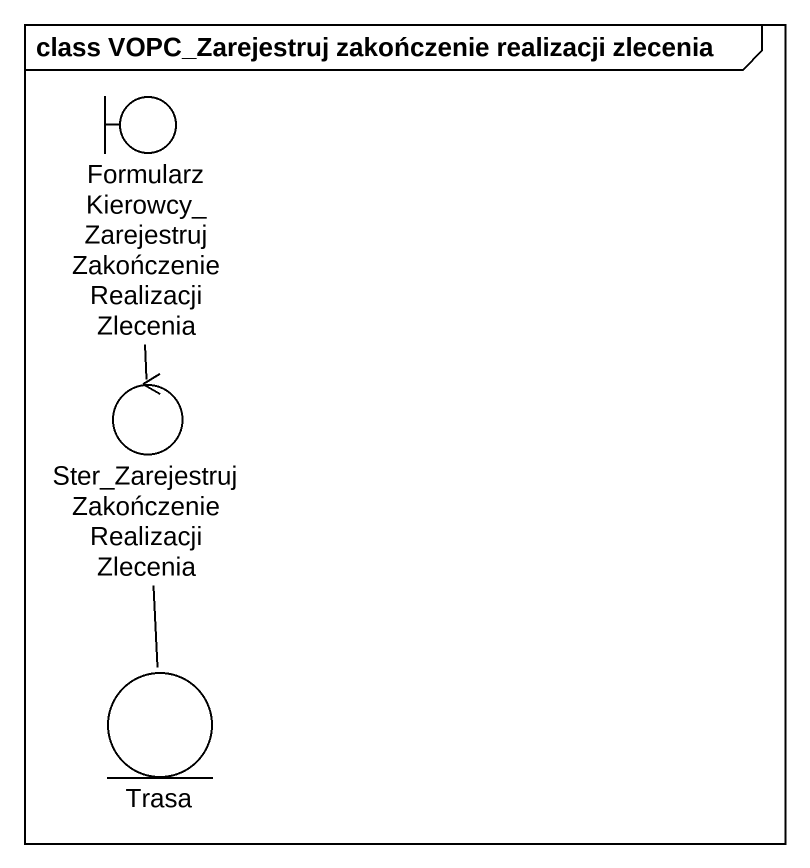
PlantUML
@startuml
mainframe class VOPC_Zarejestruj zakończenie realizacji zlecenia
boundary "FormularzKierowcy_ZarejestrujZakończenieRealizacjiZlecenia" as FormularzKierowcy
control "Ster_ZarejestrujZakończenieRealizacjiZlecenia" as Ster_ZarejestrujZakończenieR
entity Trasa
FormularzKierowcy -- Ster_ZarejestrujZakończenieR
Ster_ZarejestrujZakończenieR -- Trasa
@enduml
